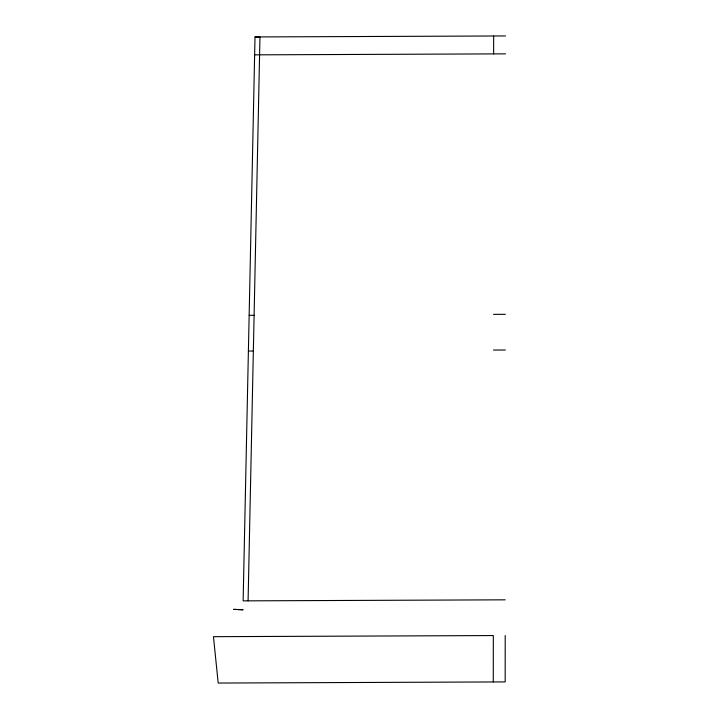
<?xml version="1.0" encoding="UTF-8"?>
<svg xmlns="http://www.w3.org/2000/svg" width="719" height="719" viewBox="0 0 719 719"><rect width="100%" height="100%" fill="white"/><g stroke="black" fill="none" stroke-linecap="round" stroke-linejoin="round"><path stroke-width="1.08" d="M493.288 681.954L493.315 635.56L213.462 636.674L218.19 683.05L505.178 681.909L505.205 635.515M493.638 53.898L493.647 35.995M505.538 35.95L255.011 36.948L243.139 600.868L505.223 599.826M248.091 600.85L259.963 37.029L255.011 36.948M254.634 54.851L505.529 53.853M249.151 315.335L254.104 315.317M493.495 314.365L505.385 314.32M248.397 351.034L253.358 351.007M493.477 350.054L505.367 350.009M233.81 609.37L242.95 609.766L233.81 609.37"/></g></svg>
